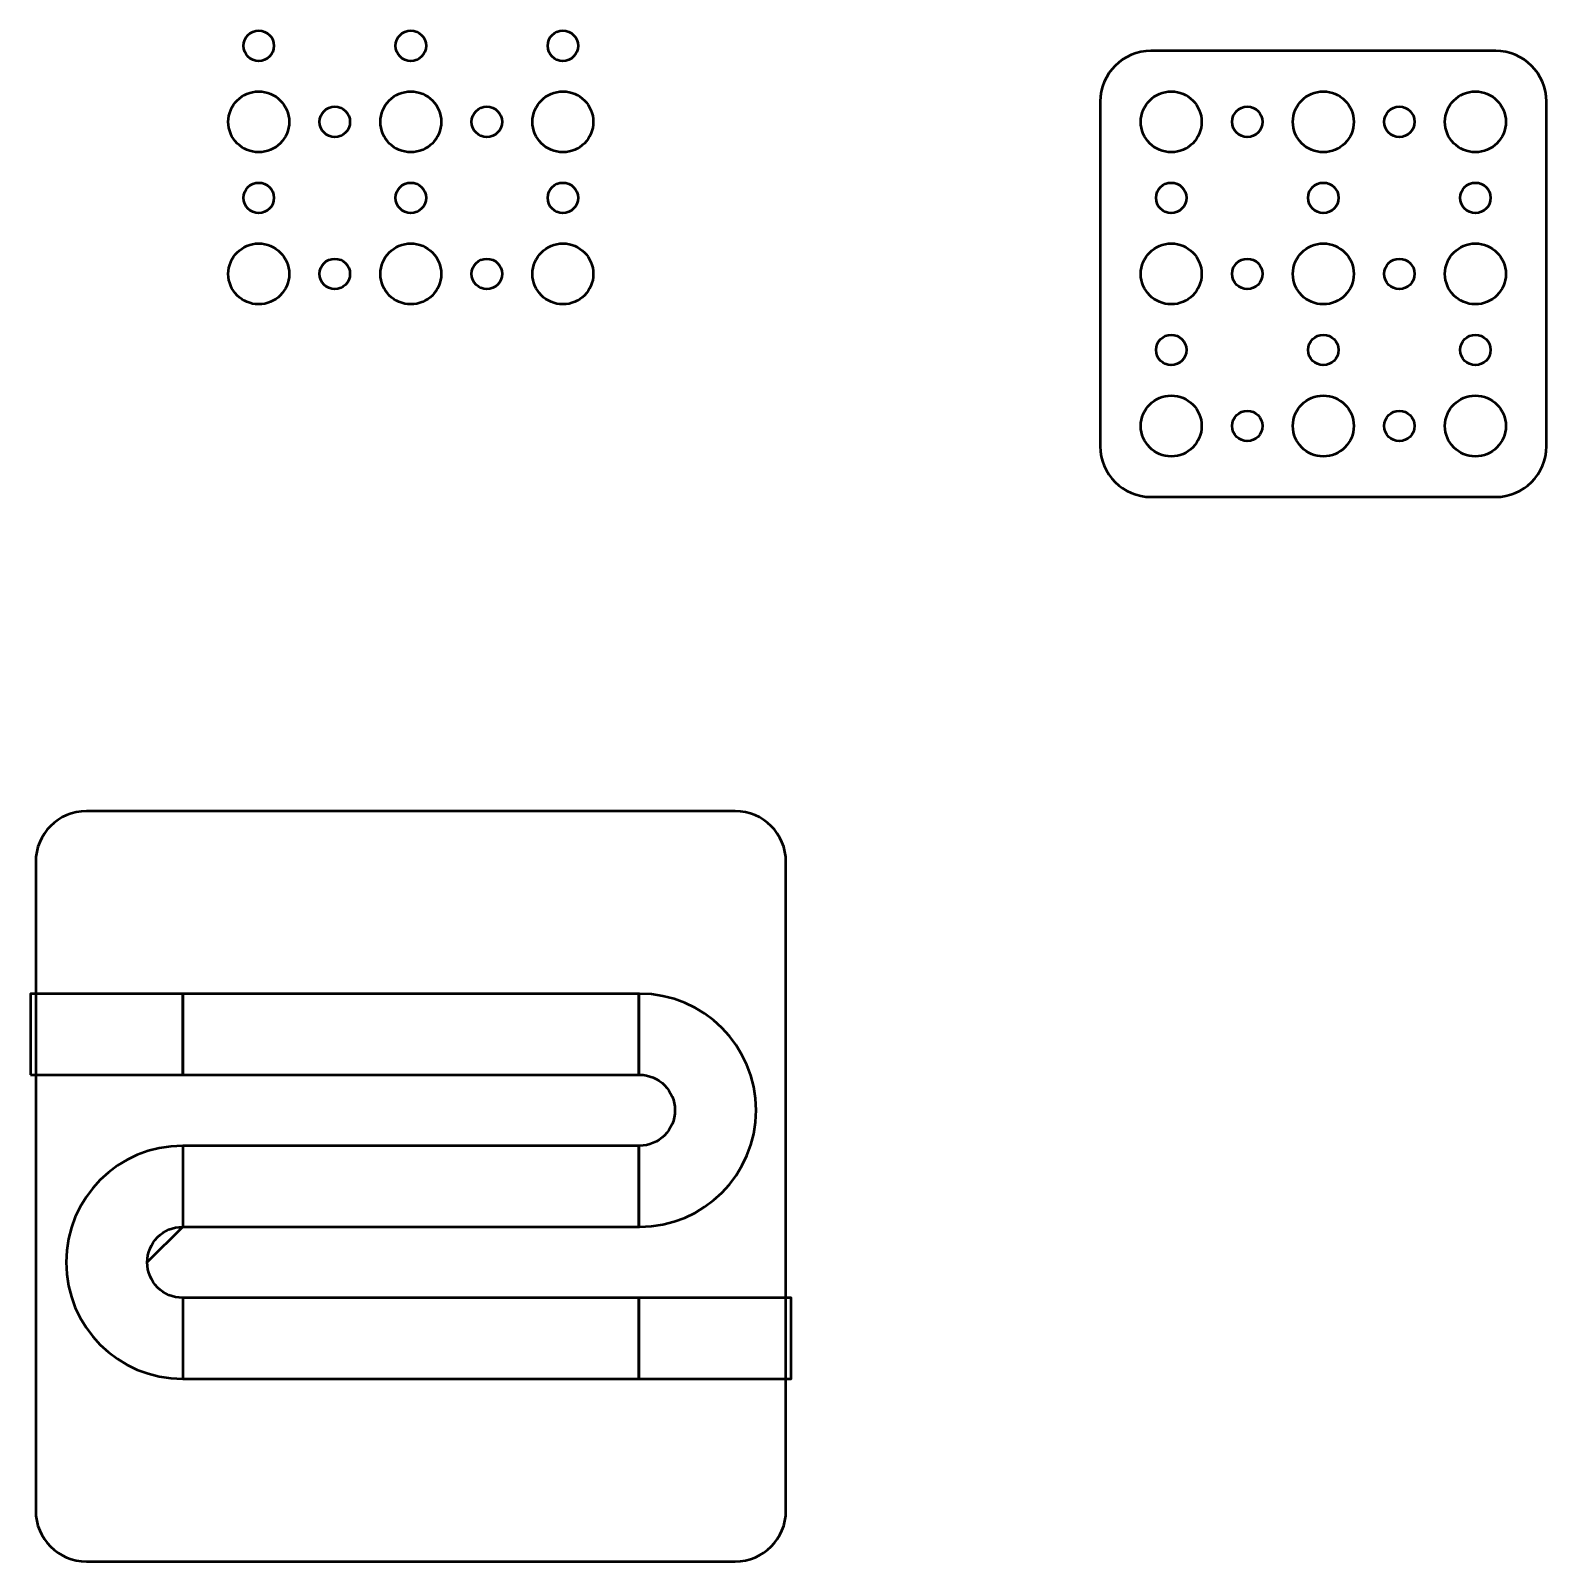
# Model space of a CAD drawing. Header units: centimetres. Extents: x -12.8 to 12.7, y -12.7 to 14.1.
# Drawn here: x -12.75 to 2.2, y -12.7 to 2.4 of the extents above; entities that cross this region are included whole.
import ezdxf

# ---------------------------------------------------------------- set-up
doc = ezdxf.new("R2010")
doc.units = ezdxf.units.CM
doc.header["$MEASUREMENT"] = 0
doc.layers.add('Layer 1', color=7, linetype='Continuous')

msp = doc.modelspace()

# ---------------------------------------------------------------- linework, layer by layer
at = {"layer": 'Layer 1', "lineweight": 53}
for points in [[(-12.75, -7.9), (-11.25, -7.9), (-11.25, -7.1), (-12.75, -7.1), (-12.75, -7.9)], [(-11.25, -7.9), (-6.75, -7.9), (-6.75, -7.1), (-11.25, -7.1), (-11.25, -7.9)], [(-11.25, -9.4), (-6.75, -9.4), (-6.75, -8.6), (-11.25, -8.6), (-11.25, -9.4)], [(-11.25, -10.9), (-6.75, -10.9), (-6.75, -10.1), (-11.25, -10.1), (-11.25, -10.9)], [(-6.75, -10.9), (-5.25, -10.9), (-5.25, -10.1), (-6.75, -10.1), (-6.75, -10.9)]]:
    msp.add_lwpolyline(points, close=True, dxfattribs=at)
for centre, major_axis in [((-10.5, 2.25), (0, 0.15)), ((-9, 2.25), (0, 0.15)), ((-7.5, 2.25), (0, 0.15)), ((-10.49999, 1.49999), (0, 0.30001)), ((-8.99999, 1.49999), (0, 0.30001)), ((-7.49999, 1.49999), (0, 0.30001)), ((-1.49999, 1.49999), (0, 0.30001)), ((0.00001, 1.49999), (0, 0.30001)), ((1.50001, 1.49999), (0, 0.30001)), ((-9.75, 1.5), (0, 0.15)), ((-8.25, 1.5), (0, 0.15)), ((-0.75, 1.5), (0, 0.15)), ((0.75, 1.5), (0, 0.15)), ((-10.5, 0.75), (0, 0.15)), ((-9, 0.75), (0, 0.15)), ((-7.5, 0.75), (0, 0.15)), ((-1.5, 0.75), (0, 0.15)), ((0, 0.75), (0, 0.15)), ((1.5, 0.75), (0, 0.15)), ((-10.49999, -0.00001), (0, 0.30001)), ((-8.99999, -0.00001), (0, 0.30001)), ((-7.49999, -0.00001), (0, 0.30001)), ((-1.49999, -0.00001), (0, 0.30001)), ((0.00001, -0.00001), (0, 0.30001)), ((1.50001, -0.00001), (0, 0.30001)), ((-9.75, 0), (0, 0.15)), ((-8.25, 0), (0, 0.15)), ((-0.75, 0), (0, 0.15)), ((0.75, 0), (0, 0.15)), ((-1.5, -0.75), (0, 0.15)), ((0, -0.75), (0, 0.15)), ((1.5, -0.75), (0, 0.15)), ((-1.49999, -1.50001), (0, 0.30001)), ((0.00001, -1.50001), (0, 0.30001)), ((1.50001, -1.50001), (0, 0.30001)), ((-0.75, -1.5), (0, 0.15)), ((0.75, -1.5), (0, 0.15))]:
    msp.add_ellipse(centre, major_axis=major_axis, ratio=1, dxfattribs=at)
for points, knots in [([(-2.2, -1.7), (-2.2, -1.7), (-2.2, 1.7), (-2.2, 1.7), (-2.2, 1.7), (-2.2, 1.97614), (-1.97614, 2.2), (-1.7, 2.2), (-1.7, 2.2), (-1.7, 2.2), (1.7, 2.2), (1.7, 2.2), (1.7, 2.2), (1.97614, 2.2), (2.2, 1.97614), (2.2, 1.7), (2.2, 1.7), (2.2, 1.7), (2.2, -1.7), (2.2, -1.7), (2.2, -1.7), (2.2, -1.97614), (1.97614, -2.2), (1.7, -2.2), (1.7, -2.2), (1.7, -2.2), (-1.7, -2.2), (-1.7, -2.2), (-1.7, -2.2), (-1.97614, -2.2), (-2.2, -1.97614), (-2.2, -1.7)], [0, 0, 0, 0, 0.11111111, 0.11111111, 0.11111111, 0.11111111, 0.22222222, 0.22222222, 0.22222222, 0.22222222, 0.33333333, 0.33333333, 0.33333333, 0.33333333, 0.44444444, 0.44444444, 0.44444444, 0.44444444, 0.55555556, 0.55555556, 0.55555556, 0.55555556, 0.66666667, 0.66666667, 0.66666667, 0.66666667, 0.77777778, 0.77777778, 0.77777778, 0.77777778, 1, 1, 1, 1]), ([(-12.7, -12.2), (-12.7, -12.2), (-12.7, -5.8), (-12.7, -5.8), (-12.7, -5.8), (-12.7, -5.52386), (-12.47614, -5.3), (-12.2, -5.3), (-12.2, -5.3), (-12.2, -5.3), (-5.8, -5.3), (-5.8, -5.3), (-5.8, -5.3), (-5.52386, -5.3), (-5.3, -5.52386), (-5.3, -5.8), (-5.3, -5.8), (-5.3, -5.8), (-5.3, -12.2), (-5.3, -12.2), (-5.3, -12.2), (-5.3, -12.47614), (-5.52386, -12.7), (-5.8, -12.7), (-5.8, -12.7), (-5.8, -12.7), (-12.2, -12.7), (-12.2, -12.7), (-12.2, -12.7), (-12.47614, -12.7), (-12.7, -12.47614), (-12.7, -12.2)], [0, 0, 0, 0, 0.11111111, 0.11111111, 0.11111111, 0.11111111, 0.22222222, 0.22222222, 0.22222222, 0.22222222, 0.33333333, 0.33333333, 0.33333333, 0.33333333, 0.44444444, 0.44444444, 0.44444444, 0.44444444, 0.55555556, 0.55555556, 0.55555556, 0.55555556, 0.66666667, 0.66666667, 0.66666667, 0.66666667, 0.77777778, 0.77777778, 0.77777778, 0.77777778, 1, 1, 1, 1]), ([(-6.74515, -9.39994), (-6.74515, -9.39994), (-6.75, -9.39988), (-6.75, -9.39988), (-6.75, -9.39988), (-6.75, -9.39988), (-6.75, -8.59988), (-6.75, -8.59988), (-6.75, -8.59988), (-6.75, -8.59988), (-6.74515, -8.59994), (-6.74515, -8.59994), (-6.74515, -8.59994), (-6.55185, -8.59994), (-6.39515, -8.44324), (-6.39515, -8.24994), (-6.39515, -8.24994), (-6.39515, -8.05664), (-6.55185, -7.89994), (-6.74515, -7.89994), (-6.74515, -7.89994), (-6.74515, -7.89994), (-6.75, -7.9), (-6.75, -7.9), (-6.75, -7.9), (-6.75, -7.9), (-6.75, -7.1), (-6.75, -7.1), (-6.75, -7.1), (-6.75, -7.1), (-6.74515, -7.09994), (-6.74515, -7.09994), (-6.74515, -7.09994), (-6.11002, -7.09994), (-5.59515, -7.61481), (-5.59515, -8.24994), (-5.59515, -8.24994), (-5.59515, -8.88507), (-6.11002, -9.39994), (-6.74515, -9.39994)], [0, 0, 0, 0, 0.09090909, 0.09090909, 0.09090909, 0.09090909, 0.18181818, 0.18181818, 0.18181818, 0.18181818, 0.27272727, 0.27272727, 0.27272727, 0.27272727, 0.36363636, 0.36363636, 0.36363636, 0.36363636, 0.45454545, 0.45454545, 0.45454545, 0.45454545, 0.54545455, 0.54545455, 0.54545455, 0.54545455, 0.63636364, 0.63636364, 0.63636364, 0.63636364, 0.72727273, 0.72727273, 0.72727273, 0.72727273, 0.81818182, 0.81818182, 0.81818182, 0.81818182, 1, 1, 1, 1]), ([(-11.25, -8.59999), (-11.25, -8.59999), (-11.24515, -8.60005), (-11.24515, -8.60005), (-11.24515, -8.60005), (-11.24515, -8.60005), (-11.24515, -9.40005), (-11.24515, -9.40005), (-11.24515, -9.40005), (-11.24515, -9.40005), (-11.25, -9.39999), (-11.25, -9.39999), (-11.25, -9.39999), (-11.4433, -9.39999), (-11.6, -9.55669), (-11.6, -9.74999), (-11.6, -9.74999), (-11.6, -9.94329), (-11.4433, -10.09999), (-11.25, -10.09999), (-11.25, -10.09999), (-11.25, -10.09999), (-11.24515, -10.09993), (-11.24515, -10.09993), (-11.24515, -10.09993), (-11.24515, -10.09993), (-11.24515, -10.89993), (-11.24515, -10.89993), (-11.24515, -10.89993), (-11.24515, -10.89993), (-11.25, -10.89999), (-11.25, -10.89999), (-11.25, -10.89999), (-11.88513, -10.89999), (-12.4, -10.38512), (-12.4, -9.74999), (-12.4, -9.74999), (-12.4, -9.11486), (-11.88513, -8.59999), (-11.25, -8.59999)], [0, 0, 0, 0, 0.09090909, 0.09090909, 0.09090909, 0.09090909, 0.18181818, 0.18181818, 0.18181818, 0.18181818, 0.27272727, 0.27272727, 0.27272727, 0.27272727, 0.36363636, 0.36363636, 0.36363636, 0.36363636, 0.45454545, 0.45454545, 0.45454545, 0.45454545, 0.54545455, 0.54545455, 0.54545455, 0.54545455, 0.63636364, 0.63636364, 0.63636364, 0.63636364, 0.72727273, 0.72727273, 0.72727273, 0.72727273, 0.81818182, 0.81818182, 0.81818182, 0.81818182, 1, 1, 1, 1])]:
    msp.add_open_spline(points, degree=3, knots=knots, dxfattribs=at)
msp.add_open_spline([(-11.25, -9.4), (-11.25, -9.4), (-11.6, -9.74999), (-11.6, -9.74999)], degree=3, dxfattribs=at)

doc.saveas('drawing.dxf')
